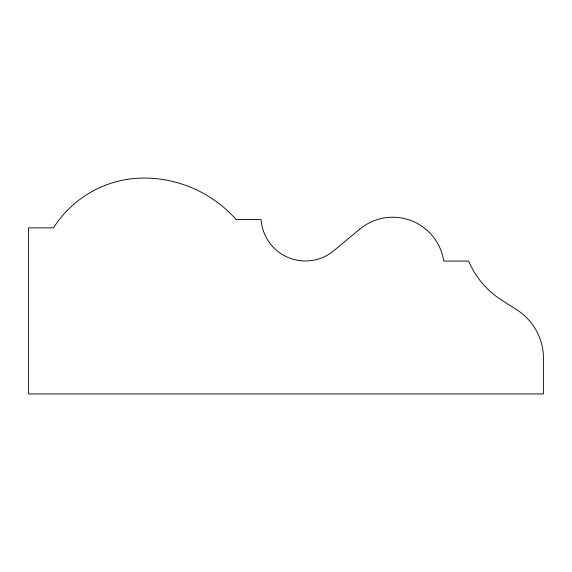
<?xml version="1.0" encoding="UTF-8"?>
<svg xmlns="http://www.w3.org/2000/svg" width="572" height="572" viewBox="0 0 572 572"><rect width="100%" height="100%" fill="white"/><g stroke="black" fill="none" stroke-linecap="round" stroke-linejoin="round"><path stroke-width="0.86" d="M359.795 229.122L333.776 250.729A44.409 44.409 0 0 1 261.089 219.577L236.179 219.577A123.337 123.337 0 0 0 144.845 178.056A107.114 107.114 0 0 0 53.511 227.878L28.6 227.878L28.6 393.944L543.4 393.944L543.4 360.732A57.515 57.515 0 0 0 516.895 309.852L501.48 300.007A85.585 85.585 0 0 1 468.668 261.089L443.765 261.089A51.587 51.587 0 0 0 359.795 229.122"/></g></svg>
